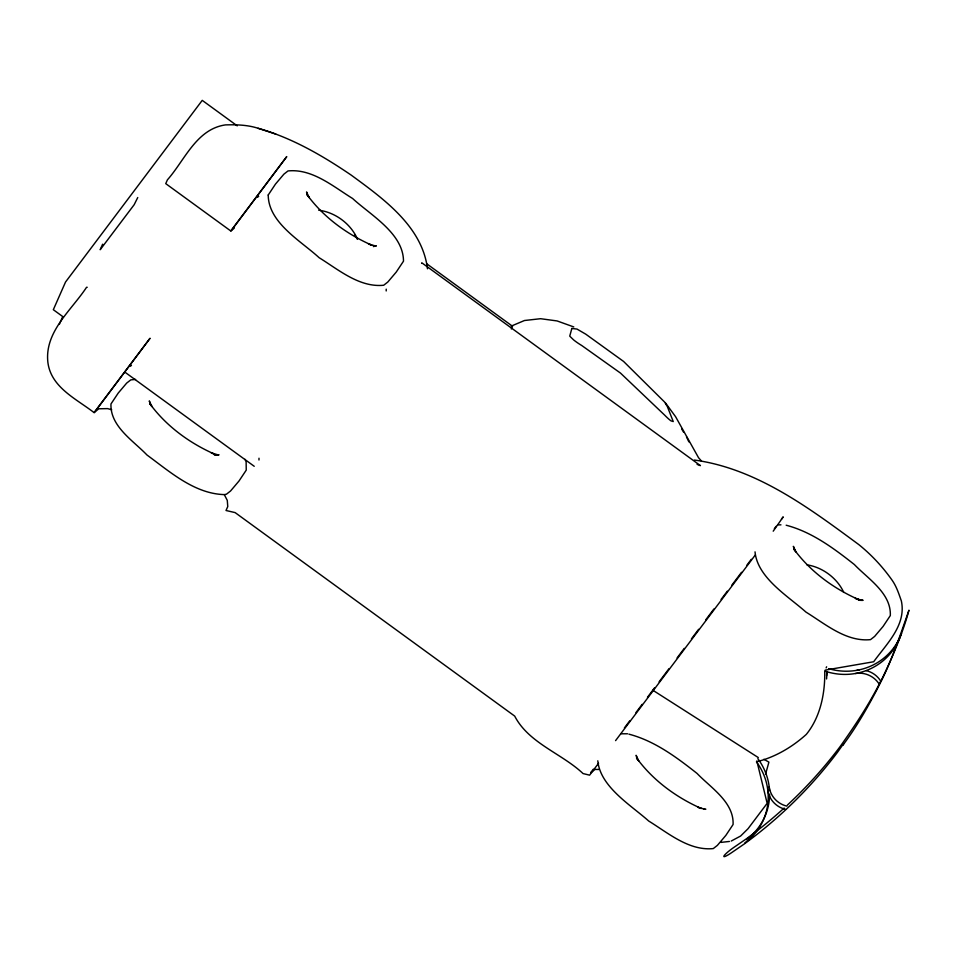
<?xml version="1.0" encoding="UTF-8"?>
<svg xmlns="http://www.w3.org/2000/svg" width="957" height="957" viewBox="0 0 957 957"><rect width="100%" height="100%" fill="white"/><g stroke="black" fill="none" stroke-linecap="round" stroke-linejoin="round"><path stroke-width="1.44" d="M597.802 760.803C600.218 786.845 630.866 805.088 648.702 821.022C668.189 833.033 688.992 851.024 713.276 848.584L717.379 845.378L725.849 835.389L733.086 824.515C734.067 802.11 710.824 787.838 697.079 773.459C676.527 757.25 654.648 740.897 628.94 734.163M755.037 551.854C757.454 577.896 788.113 596.151 805.938 612.073C825.424 624.084 846.227 642.075 870.523 639.635L874.626 636.429L883.084 626.44L890.321 615.566C891.302 593.173 868.071 578.889 854.326 564.51C833.762 548.313 811.883 531.96 786.176 525.226M258.976 460.006L259 458.212M386.197 290.952L386.221 289.158M826.597 675.809L826.812 671.575M826.585 678.944L826.944 671.814M421.654 263.378L421.75 262.768M765.54 774.285L768.902 762.131L763.889 759.272M59.298 324.399L62.743 316.564L53.329 309.709L65.543 282.016L202.238 100.365L237.252 125.857M102.626 244.202L100.186 249.717L134.159 204.726L137.748 197.525M511.337 328.981L512.533 326.253L426.81 263.845M826.142 667.854L826.621 666.79M593.328 769.213L590.672 772.754L594.883 769.452L598.938 769.452M624.395 727.942L629.718 720.86M635.927 712.606L642.147 704.352M647.47 697.282L654.588 687.808M659.086 681.839L668.967 668.704M677.066 657.949L684.255 648.391M691.444 638.845L698.634 629.287M705.823 619.729L713.91 608.975M721.099 599.429L727.32 591.175M731.758 585.277L741.519 572.298M746.843 565.228L751.281 559.331M774.345 528.671L776.127 526.314M781.45 519.232L783.221 516.876L773.208 531.183M598.568 763.255L589.608 775.158L583.064 773.567C561.675 753.386 528.79 743.266 514.687 716.087L235.135 512.605L226.019 510.5L227.766 506.552L227.276 500.367L224.273 494.602C194.45 493.752 169.963 471.813 146.983 455.006C133.238 440.615 109.995 426.344 110.976 403.95L118.225 393.076L126.683 383.087L130.786 379.881L135.583 379.415M615.578 740.634L755.3 554.988M257.505 197.274L258.689 196.317M234.309 228.089L230.888 230.84L286.753 156.601L230.888 231.056L165.74 183.636L167.403 179.856C184.713 160.357 196.317 129.111 225.421 124.9C236.415 124.589 247.516 124.853 258.079 128.274C291.837 137.784 322.473 155.572 351.279 175.167C383.279 198.673 422.24 226.307 427.48 268.785M130.272 366.328L131.468 365.371M731.232 841.047L740.622 836.023L748.051 828.702L767.155 803.318L756.831 760.923M511.301 326.074L524.472 320.511L540.597 318.705L557.106 320.942L573.793 326.935M373.374 246.583L376.28 245.865L373.936 245.865M224.225 494.661L226.45 494.195L230.553 490.989L239.011 481L246.248 470.126L246.128 461.764L244.992 459.324M825.137 670.139L873.681 661.754C886.385 644.085 906.542 625.136 901.362 600.972C898.922 593.998 896.625 586.832 892.426 580.672C882.952 567.13 871.636 554.928 858.764 544.569C809.466 508.227 756.604 468.535 694.351 460.042M720.98 842.387L729.401 841.454M219.033 454.814L214.356 454.826L218.447 454.97L211.282 452.936L214.5 454.108C189.271 442.959 165.932 425.853 149.639 403.423L151.888 406.51L149.28 400.911L150.189 403.651M778.364 524.855L780.948 524.843M863.106 600.242L858.429 600.254L862.52 600.41L855.355 598.376L858.573 599.549C833.332 588.399 810.005 571.293 793.712 548.863L795.961 551.95L793.353 546.339L794.717 550.466M621.129 733.792L627.577 733.78M703.527 809.203L705.859 809.191M87.219 287.279L86.573 287.267C71.5 310.247 44.548 331.601 47.85 362.141C50.853 387.418 76.393 398.866 94.193 412.706L150.058 338.252L94.193 412.479L98.798 408.783L107.579 408.615L111.706 409.74M318.693 210.193C335.261 212.263 350.908 223.866 357.511 239.202L354.461 235.063M806.907 564.833C822.482 567.166 837.196 578.1 843.763 592.419M375.694 246.021L368.517 243.987L371.735 245.159C346.506 234.01 323.179 216.904 306.886 194.474L309.123 197.561L306.527 191.962L307.436 194.714M705.285 809.359L698.108 807.313L701.325 808.498C676.097 797.337 652.77 780.242 636.477 757.8L638.714 760.899L636.118 755.288L637.47 759.415M258.079 128.274L267.063 131.229M267.434 131.324L275.748 134.064M697.079 464.372L700.428 465.628L422.492 263.307M652.794 690.2L758.303 757.573M125.546 372.62L254.239 466.298M701.457 461.035L698.526 457.685L675.594 416.714L665.582 403.064M681.695 428.951L683.537 432.097M686.516 436.882L688.873 441.871M787.384 805.076A471.909 454.742 23.8 0 0 839.983 746.771C854.661 726.112 868.741 704.962 880.153 682.269L881.313 680.26C891.84 658.739 903.264 631.883 908.959 610.171C899.987 635.711 891.565 661.514 878.957 685.583L876.947 689.638C866.863 708.838 855.977 727.715 842.961 745.108L843.596 743.661L837.638 752.094A471.909 454.742 23.8 0 1 744.462 843.847L731.447 852.771A10.886 1.495 -36.3 0 1 723.887 856.108A10.886 1.495 -36.3 0 1 733.792 847.447L746.807 838.523A471.909 454.742 23.8 0 0 784.154 808.043M900.094 636.584A60.554 58.353 23.8 0 1 824.743 671.048C825.173 693.095 820.52 716.925 806.308 734.39C792.109 747.178 775.062 757.25 756.425 761.832A60.554 58.353 23.8 0 1 744.929 842.782M785.506 809.335A22.765 21.927 23.8 0 1 767.777 789.944M786.917 806.141A22.765 21.927 23.8 0 1 769.189 786.75M769.619 794.322A60.554 58.353 23.8 0 1 746.34 839.588M757.836 758.638A60.554 58.353 23.8 0 1 769.524 790.53M901.506 633.39A60.554 58.353 23.8 0 1 828.618 668.644M856.802 670.319A22.765 21.927 23.8 0 1 859.111 670.032M866.085 670.594A22.765 21.927 23.8 0 1 880.835 681.324M855.402 673.513A22.765 21.927 23.8 0 1 879.435 684.518M268.223 195.001C268.307 222.766 301.024 241.02 319.112 257.684C338.599 269.707 359.401 287.698 383.685 285.246L387.8 282.04L396.258 272.051L403.495 261.177C403.399 233.412 370.682 215.169 352.607 198.494C333.12 186.483 312.317 168.492 288.021 170.932L283.918 174.138L275.46 184.127L268.223 195.001M571.843 328.454L569.738 336.146L573.638 339.926A16.197 2.692 30.7 0 0 581.784 345.549L620.495 373.086L664.445 414.931A16.532 2.213 48.6 0 0 671.06 420.901L673.238 421.547L667.364 406.593L664.565 402.012L623.593 361.447L585.768 334.172L576.987 329.064L571.843 328.454"/></g></svg>
